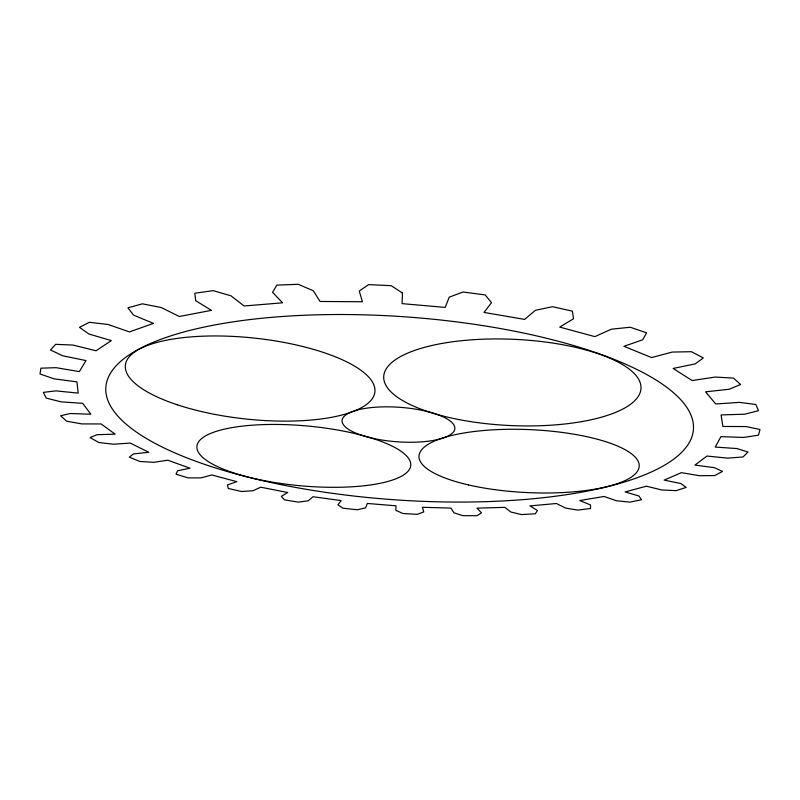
<?xml version="1.0" encoding="UTF-8"?>
<svg xmlns="http://www.w3.org/2000/svg" width="800" height="800" viewBox="0 0 800 800"><rect width="100%" height="100%" fill="white"/><g stroke="black" fill="none" stroke-linecap="round" stroke-linejoin="round"><path stroke-width="1.2" d="M402.46 293.06L402.08 303.63L445.21 307.42L449.21 297.18L463.01 292.02L485.18 294.92L491.49 302.67L484.02 312.43L524.62 319.41L535.4 310.31L552.48 306.7L572.41 311.15L573.49 318.76L559.71 327.09L594.89 336.64L611.35 329.19L630.26 327.24L646.57 332.82L642.67 339.79L623.94 346.31L651.62 357.59L672.19 352.07L691.44 351.71L703.31 357.94L695.13 363.92L673.14 368.44L692.17 380.57L715.15 377.06L733.46 378.09L740.6 384.48L729.13 389.27L705.56 391.81L715.72 403.98L739.49 402.37L755.9 404.51L758.48 410.68L744.78 414.2L721.11 414.93L722.88 426.48L746.11 426.56L760 429.5L758.49 435.16L743.53 437.44L720.95 436.63L715.25 447.07L736.92 448.56L747.98 452.03L743 456.98L727.6 458.13L706.97 456.05L694.93 465.08L714.34 467.68L722.49 471.43L714.68 475.57L699.49 475.72L681.37 472.66L664.17 480.11L680.88 483.55L686.18 487.37L676.15 490.66L661.66 489.95L646.38 486.18L625.13 491.94L638.91 495.99L641.49 499.73L629.78 502.16L616.36 500.73L604.1 496.46L579.8 500.54L590.51 504.97L590.58 508.52L577.65 510.1L565.54 508.07L556.39 503.51L529.91 505.91L537.51 510.55L535.25 513.81L521.51 514.57L510.9 512.05L504.87 507.36L476.99 508.13L481.48 512.83L477.06 515.71L462.84 515.67L453.9 512.77L450.98 508.1L422.38 507.28L423.76 511.89L417.36 514.33L402.97 513.53L395.83 510.34L396.01 505.81L367.33 503.45L365.62 507.85L357.39 509.78L343.11 508.23L337.91 504.83L341.17 500.59L313.05 496.73L308.25 500.78L298.34 502.14L284.45 499.85L281.35 496.34L287.69 492.51L260.77 487.2L252.89 490.77L241.45 491.48L228.29 488.48L227.42 484.94L236.83 481.67L211.83 474.97L200.9 477.91L188.11 477.89L176.02 474.21L177.58 470.75L190.02 468.2L167.74 460.19L153.82 462.32L139.9 461.49L129.31 457.16L133.47 453.93L148.83 452.28L130.2 443.08L113.42 444.22L98.7 442.48L90.1 437.57L97 434.71L115.1 434.15L101.14 423.96L81.77 423.9L66.66 421.19L60.61 415.79L70.35 413.5L90.84 414.24L82.66 403.33L61.16 401.86L46.23 398.1L43.35 392.38L55.91 390.87L78.21 393.11L76.95 381.89L54.03 378.82L40 374L40.9 368.18L56.08 367.68L79.34 371.6L86.02 360.58L62.67 355.77L50.45 349.94L55.66 344.33L73 345.07L96.05 350.76L111.34 340.6L88.92 334.02L79.5 327.33L89.35 322.3L108.05 324.48L129.43 331.92L153.46 323.37L133.53 315.11L127.94 307.83L142.37 303.82L161.32 307.54L179.35 316.51L211.43 310.33L195.7 300.71L194.79 293.23L213.24 290.64L231.03 295.85L244.08 305.98L282.58 302.82L272.58 292.32L276.82 285.13L298.18 284.29L313.34 290.77L320.05 301.47L362.43 301.75L359.24 291.03L368.59 284.63L391.27 285.69L402.46 293.06M239.32 474.65A107.35 30.07 5.1 0 0 409.95 468.37A107.35 30.07 5.1 0 0 262.14 424.66A107.35 30.07 5.1 0 0 239.32 474.65M468.49 484.93A110.21 31.5 2.6 0 0 639.02 467.56A110.21 31.5 2.6 0 0 479.81 430.88A110.21 31.5 2.6 0 0 468.49 484.93M441.41 415.61A128.77 43.15 2.6 0 0 640.79 390.16A128.77 43.15 2.6 0 0 454.9 341.48A128.77 43.15 2.6 0 0 441.41 415.61M177.19 404.76A125.48 40.68 6.1 0 0 374.35 394.51A125.48 40.68 6.1 0 0 198.88 336.37A125.48 40.68 6.1 0 0 177.19 404.76M245.97 476.62A294.55 91.62 4.1 0 0 693.4 429.75A294.55 91.62 4.1 0 0 259.54 318.5A294.55 91.62 4.1 0 0 245.97 476.62M365.87 436.57A56.52 17.29 4.1 0 0 454.62 429.8A56.52 17.29 4.1 0 0 374.93 407.27A56.52 17.29 4.1 0 0 365.87 436.57"/></g></svg>
